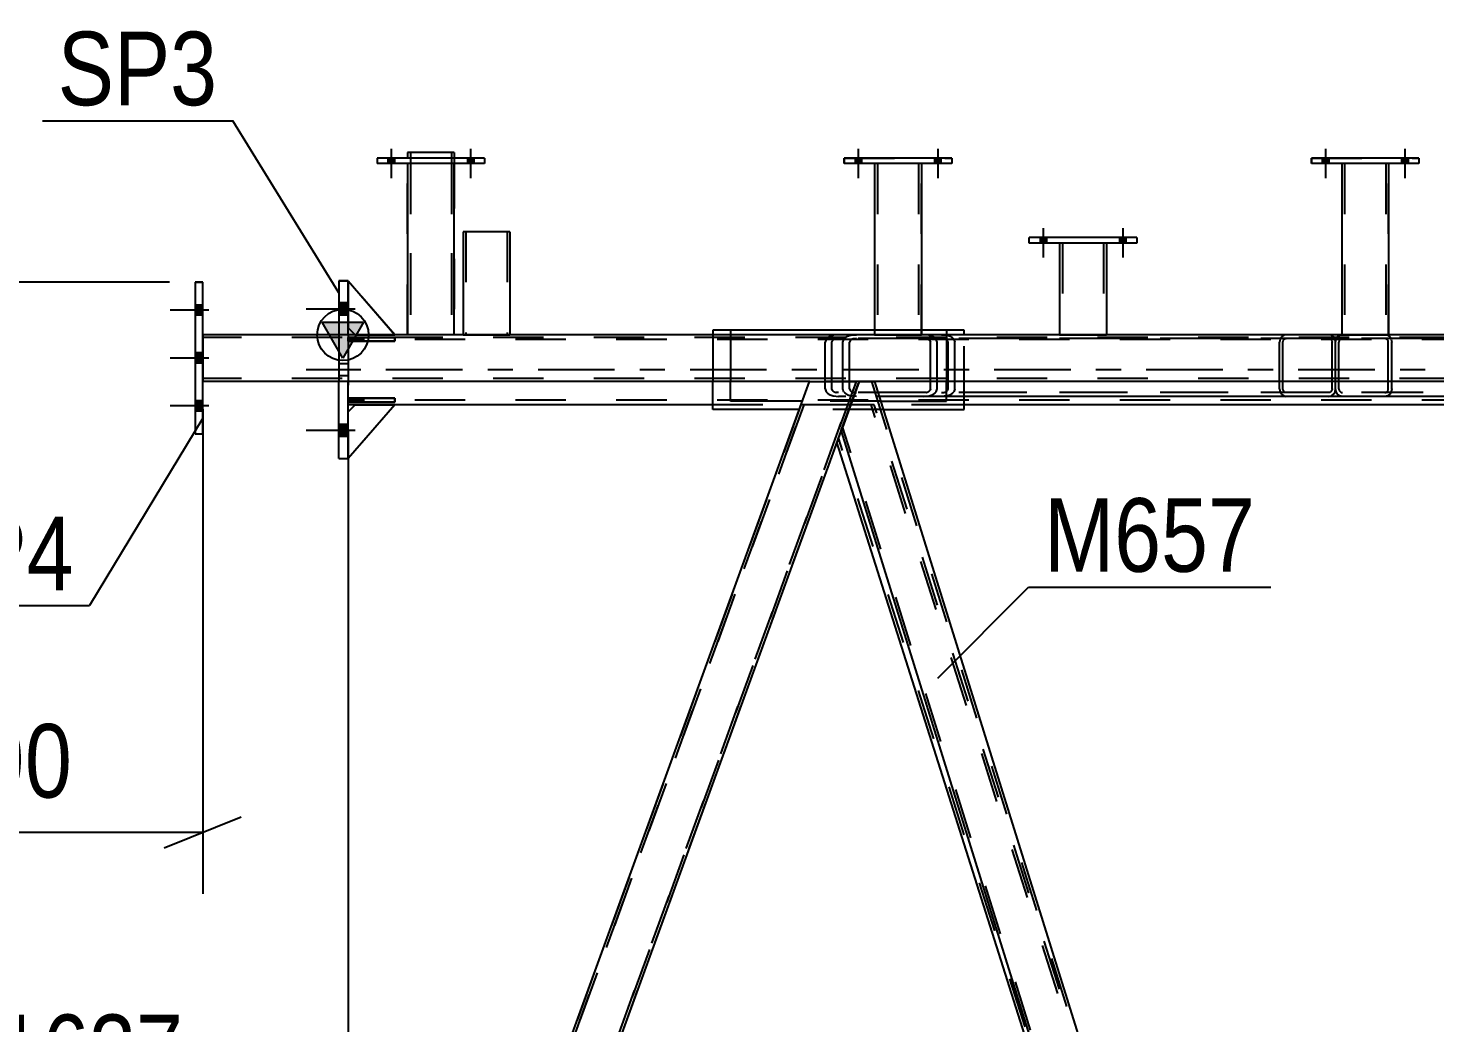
# Model space of a CAD drawing. Header units: millimetres. Extents: x -851 to 338, y -786 to 55.
# Drawn here: x -21.6 to 33.2, y -25.9 to 12.8 of the extents above; entities that cross this region are included whole.
import ezdxf

# ---------------------------------------------------------------- set-up
doc = ezdxf.new("R2010")
doc.units = ezdxf.units.MM
doc.linetypes.add('DXK_LINE_DOT2', pattern=[3.9198, 1.9599, -1.9599])
doc.linetypes.add('DXK_LINE_DOT3', pattern=[5.9187, 2.979, -0.9799, 0.9799, -0.9799])
doc.styles.add('Arial Narrow', font='ARIALN.TTF', dxfattribs={"height": 0.2})

# ---------------------------------------------------------------- blocks, each defined once
blk = doc.blocks.new('Part-232933133-1470 - 1369')
at = {"color": 7, "linetype": 'DXK_LINE_DOT2'}
for p, q in [((-9.099, -2.091), (-8.826, -1.819)), ((-7.281, -1.819), (-9.099, -3.91)), ((-9.099, -3.91), (-9.099, -2.091)), ((-8.826, -1.819), (-7.281, -1.819))]:
    blk.add_line(p, q, dxfattribs=at)
blk = doc.blocks.new('Part-232933133-1485 - 1369')
at = {"color": 7, "linetype": 'DXK_LINE_DOT2'}
for p, q in [((-7.281, -1.564), (-9.099, -1.564)), ((-9.099, -1.564), (-9.099, -1.71)), ((-8.826, -1.71), (-8.826, -1.564)), ((-7.281, -1.71), (-7.281, -1.564)), ((-9.099, -1.71), (-7.281, -1.71))]:
    blk.add_line(p, q, dxfattribs=at)
blk = doc.blocks.new('Bolt-232933133-1431 - 1369')
at = {"linetype": 'Continuous'}
for points in [[(-9.099, 1.672), (-9.099, 2.145), (-9.463, 2.145), (-9.463, 1.672)], [(-9.099, 1.672), (-9.099, 2.145), (-9.463, 2.145), (-9.463, 1.672)], [(-9.099, 1.672), (-9.099, 2.145), (-9.463, 2.145), (-9.463, 1.672)], [(-9.099, -3.055), (-9.099, -2.582), (-9.463, -2.582), (-9.463, -3.055)], [(-9.099, -3.055), (-9.099, -2.582), (-9.463, -2.582), (-9.463, -3.055)], [(-9.099, -3.055), (-9.099, -2.582), (-9.463, -2.582), (-9.463, -3.055)]]:
    blk.add_hatch(color=1, dxfattribs=at).paths.add_polyline_path(points)
at = {"color": 1, "linetype": 'Continuous'}
for p, q in [((-8.826, 1.909), (-10.735, 1.909)), ((-8.826, 1.909), (-10.735, 1.909)), ((-8.826, 1.909), (-10.735, 1.909)), ((-9.099, 2.145), (-9.463, 2.145)), ((-9.099, 2.145), (-9.463, 2.145)), ((-9.099, 2.145), (-9.463, 2.145)), ((-9.099, 1.672), (-9.463, 1.672)), ((-9.099, 1.672), (-9.463, 1.672)), ((-9.099, 1.672), (-9.463, 1.672)), ((-9.099, -2.582), (-9.463, -2.582)), ((-9.099, -2.582), (-9.463, -2.582)), ((-9.099, -2.582), (-9.463, -2.582)), ((-8.826, -2.819), (-10.735, -2.819)), ((-8.826, -2.819), (-10.735, -2.819)), ((-8.826, -2.819), (-10.735, -2.819)), ((-9.099, -3.055), (-9.463, -3.055)), ((-9.099, -3.055), (-9.463, -3.055)), ((-9.099, -3.055), (-9.463, -3.055))]:
    blk.add_line(p, q, dxfattribs=at)
at = {"color": 1, "linetype": 'DXK_LINE_DOT2'}
for p, q in [((-8.826, -0.455), (-10.735, -0.455)), ((-8.826, -0.455), (-10.735, -0.455)), ((-9.099, -0.219), (-9.463, -0.219)), ((-9.099, -0.219), (-9.463, -0.219)), ((-9.099, -0.691), (-9.463, -0.691)), ((-9.099, -0.691), (-9.463, -0.691))]:
    blk.add_line(p, q, dxfattribs=at)
blk = doc.blocks.new('Bolt-232933133-1434 - 1369')
at = {"linetype": 'Continuous'}
for points in [[(-14.761, 1.664), (-14.761, 2.064), (-15.052, 2.064), (-15.052, 1.664)], [(-14.761, 1.664), (-14.761, 2.064), (-15.052, 2.064), (-15.052, 1.664)], [(-14.761, 1.664), (-14.761, 2.064), (-15.052, 2.064), (-15.052, 1.664)], [(-14.761, -0.2), (-14.761, 0.2), (-15.052, 0.2), (-15.052, -0.2)], [(-14.761, -0.2), (-14.761, 0.2), (-15.052, 0.2), (-15.052, -0.2)], [(-14.761, -2.064), (-14.761, -1.664), (-15.052, -1.664), (-15.052, -2.064)], [(-14.761, -2.064), (-14.761, -1.664), (-15.052, -1.664), (-15.052, -2.064)], [(-14.761, -2.064), (-14.761, -1.664), (-15.052, -1.664), (-15.052, -2.064)]]:
    blk.add_hatch(color=1, dxfattribs=at).paths.add_polyline_path(points)
at = {"color": 1, "linetype": 'Continuous'}
for p, q in [((-14.525, 1.864), (-16.034, 1.864)), ((-14.525, 1.864), (-16.034, 1.864)), ((-14.525, 1.864), (-16.034, 1.864)), ((-14.761, 2.064), (-15.052, 2.064)), ((-14.761, 2.064), (-15.052, 2.064)), ((-14.761, 2.064), (-15.052, 2.064)), ((-14.761, 1.664), (-15.052, 1.664)), ((-14.761, 1.664), (-15.052, 1.664)), ((-14.761, 1.664), (-15.052, 1.664)), ((-14.525, 0), (-16.034, 0)), ((-14.525, 0), (-16.034, 0)), ((-14.761, 0.2), (-15.052, 0.2)), ((-14.761, 0.2), (-15.052, 0.2)), ((-14.761, -0.2), (-15.052, -0.2)), ((-14.761, -0.2), (-15.052, -0.2)), ((-14.525, -1.864), (-16.034, -1.864)), ((-14.525, -1.864), (-16.034, -1.864)), ((-14.525, -1.864), (-16.034, -1.864)), ((-14.761, -1.664), (-15.052, -1.664)), ((-14.761, -1.664), (-15.052, -1.664)), ((-14.761, -1.664), (-15.052, -1.664)), ((-14.761, -2.064), (-15.052, -2.064)), ((-14.761, -2.064), (-15.052, -2.064)), ((-14.761, -2.064), (-15.052, -2.064))]:
    blk.add_line(p, q, dxfattribs=at)
blk = doc.blocks.new('Part-232933133-1830 - 1369')
at = {"color": 2, "linetype": 'Continuous'}
for p, q in [((10.787, -0.909), (10.084, -2.841)), ((10.787, -0.909), (11.386, -0.909)), ((11.386, -0.909), (28.069, -54.431)), ((10.084, -2.841), (26.68, -56.084)), ((27.467, -56.085), (28.069, -54.431))]:
    blk.add_line(p, q, dxfattribs=at)
at = {"color": 7, "linetype": 'DXK_LINE_DOT2'}
for p, q in [((11.272, -0.909), (28.007, -54.6)), ((26.794, -56.084), (10.145, -2.672)), ((26.68, -56.084), (27.467, -56.085))]:
    blk.add_line(p, q, dxfattribs=at)
blk = doc.blocks.new('Part-232933133-1467 - 1369')
at = {"color": 2, "linetype": 'Continuous'}
for p, q in [((-9.099, -2.091), (-8.826, -1.819)), ((-7.281, -1.819), (-9.099, -3.91)), ((-8.826, -1.819), (-7.281, -1.819))]:
    blk.add_line(p, q, dxfattribs=at)
at = {"color": 7, "linetype": 'DXK_LINE_DOT2'}
blk.add_line((-9.099, -3.91), (-9.099, -2.091), dxfattribs=at)
blk = doc.blocks.new('Part-232933133-1473 - 1369')
at = {"color": 2, "linetype": 'Continuous'}
for p, q in [((-9.099, 3), (-7.281, 0.909)), ((-9.099, 1.181), (-8.827, 0.909))]:
    blk.add_line(p, q, dxfattribs=at)
at = {"color": 7, "linetype": 'DXK_LINE_DOT2'}
for p, q in [((-9.099, 3), (-9.099, 1.181)), ((-8.827, 0.909), (-8.826, 0.909)), ((-8.827, 0.909), (-8.826, 0.909)), ((-8.826, 0.909), (-7.281, 0.909)), ((-7.281, 0.909), (-7.281, 0.909)), ((-7.281, 0.909), (-7.281, 0.909))]:
    blk.add_line(p, q, dxfattribs=at)
blk = doc.blocks.new('Part-232933133-1476 - 1369')
at = {"color": 7, "linetype": 'DXK_LINE_DOT2'}
for p, q in [((-7.281, 0.909), (-9.099, 3)), ((-9.099, 3), (-9.099, 1.181)), ((-9.099, 1.181), (-8.826, 0.909)), ((-8.826, 0.909), (-7.281, 0.909))]:
    blk.add_line(p, q, dxfattribs=at)
blk = doc.blocks.new('Part-232933133-1479 - 1369')
at = {"color": 2, "linetype": 'Continuous'}
for p, q in [((-9.099, -1.564), (-7.281, -1.564)), ((-9.099, -1.71), (-9.099, -1.564)), ((-7.281, -1.564), (-7.281, -1.71)), ((-7.281, -1.71), (-9.099, -1.71))]:
    blk.add_line(p, q, dxfattribs=at)
at = {"color": 7, "linetype": 'DXK_LINE_DOT2'}
blk.add_line((-8.826, -1.71), (-8.826, -1.564), dxfattribs=at)
blk = doc.blocks.new('Part-232933133-1482 - 1369')
at = {"color": 7, "linetype": 'DXK_LINE_DOT2'}
for p, q in [((-9.099, 0.799), (-7.281, 0.799)), ((-9.099, 0.654), (-9.099, 0.799)), ((-7.281, 0.654), (-9.099, 0.654)), ((-8.826, 0.654), (-8.826, 0.799)), ((-7.281, 0.799), (-7.281, 0.654))]:
    blk.add_line(p, q, dxfattribs=at)
blk = doc.blocks.new('Part-232933133-1488 - 1369')
at = {"color": 7, "linetype": 'DXK_LINE_DOT2'}
for p, q in [((-7.281, 0.799), (-9.099, 0.799)), ((-9.099, 0.799), (-9.099, 0.654)), ((-9.099, 0.654), (-7.281, 0.654)), ((-8.826, 0.654), (-8.826, 0.799)), ((-7.281, 0.654), (-7.281, 0.799))]:
    blk.add_line(p, q, dxfattribs=at)
blk = doc.blocks.new('Part-232933133-59152 - 1369')
at = {"color": 2, "linetype": 'Continuous'}
for p, q in [((29.574, 7.564), (29.574, 0.909)), ((31.392, 7.564), (31.392, 0.909)), ((31.174, 0.908), (29.575, 0.908)), ((31.375, 0.908), (31.174, 0.908)), ((31.391, 0.908), (31.375, 0.908))]:
    blk.add_line(p, q, dxfattribs=at)
at = {"color": 7, "linetype": 'DXK_LINE_DOT2'}
for p, q in [((31.392, 7.564), (29.574, 7.564)), ((29.574, 7.564), (29.591, 7.564)), ((29.683, 7.564), (29.683, 0.908)), ((31.283, 7.564), (31.283, 0.908)), ((29.574, 0.909), (29.574, 0.908)), ((29.575, 0.908), (29.574, 0.908)), ((29.574, 0.908), (29.575, 0.908)), ((29.683, 0.908), (29.691, 0.908)), ((29.691, 0.908), (29.709, 0.908)), ((29.709, 0.908), (29.715, 0.908)), ((31.174, 0.908), (31.328, 0.908)), ((31.391, 0.908), (31.392, 0.908)), ((31.392, 0.908), (31.391, 0.908)), ((31.392, 0.909), (31.392, 0.908)), ((31.392, 0.908), (31.392, 0.909))]:
    blk.add_line(p, q, dxfattribs=at)
blk = doc.blocks.new('Part-232933133-1674 - 1369')
at = {"linetype": 'Continuous'}
blk.add_hatch(color=2, dxfattribs=at).paths.add_polyline_path([(-9.307, 0), (-10.107, 1.4), (-8.507, 1.4)])
at = {"color": 2, "linetype": 'Continuous'}
for p, q in [((-9.307, 0), (-10.107, 1.4)), ((-10.107, 1.4), (-8.507, 1.4)), ((-8.507, 1.4), (-9.307, 0)), ((-6.79, 0.909), (-14.761, 0.909)), ((11.392, 0.909), (-4.972, 0.909)), ((29.574, 0.909), (13.21, 0.909)), ((47.756, 0.909), (31.392, 0.909)), ((8.852, -0.909), (-14.761, -0.909)), ((47.549, -0.909), (11.386, -0.909))]:
    blk.add_line(p, q, dxfattribs=at)
at = {"color": 7, "linetype": 'DXK_LINE_DOT2'}
for p, q in [((-14.761, 0.909), (-14.761, -0.909)), ((312.089, 0.8), (-14.761, 0.8)), ((-4.972, 0.909), (-6.79, 0.909)), ((13.21, 0.909), (11.392, 0.909)), ((31.392, 0.909), (29.574, 0.909)), ((312.089, -0.8), (-14.761, -0.8)), ((11.386, -0.909), (8.852, -0.909))]:
    blk.add_line(p, q, dxfattribs=at)
at = {"color": 2, "linetype": 'Continuous'}
blk.add_circle((-9.307, 0.9), 1, dxfattribs=at)
blk = doc.blocks.new('Part-232933133-59158 - 1369')
at = {"color": 7, "linetype": 'DXK_LINE_DOT2'}
for p, q in [((13.21, 7.564), (11.392, 7.564)), ((11.392, 7.564), (11.392, 0.908)), ((11.501, 7.564), (11.501, 0.908)), ((13.101, 7.564), (13.101, 0.908)), ((13.21, 0.908), (13.21, 7.564)), ((11.392, 0.908), (13.21, 0.908)), ((11.409, 0.908), (11.392, 0.908))]:
    blk.add_line(p, q, dxfattribs=at)
blk = doc.blocks.new('Part-232933133-1900 - 1369')
at = {"color": 2, "linetype": 'Continuous'}
for p, q in [((-11.228, -56.079), (8.852, -0.909)), ((8.87, -0.909), (8.852, -0.909)), ((8.87, -0.909), (10.555, -0.909)), ((10.787, -0.909), (10.555, -0.909)), ((-9.293, -56.079), (10.084, -2.841))]:
    blk.add_line(p, q, dxfattribs=at)
at = {"color": 7, "linetype": 'DXK_LINE_DOT2'}
for p, q in [((-11.112, -56.079), (8.968, -0.909)), ((10.671, -0.909), (-9.409, -56.079)), ((8.968, -0.909), (8.977, -0.909)), ((10.093, -2.815), (10.787, -0.909)), ((10.555, -0.909), (10.671, -0.909)), ((10.769, -0.909), (10.644, -0.909)), ((10.787, -0.909), (10.769, -0.909)), ((10.084, -2.841), (10.093, -2.815)), ((-11.228, -56.079), (-9.293, -56.079))]:
    blk.add_line(p, q, dxfattribs=at)
blk = doc.blocks.new('Part-232933133-1888 - 1369')
at = {"color": 7, "linetype": 'DXK_LINE_DOT2'}
for p, q in [((8.521, -1.819), (-11.167, -55.91)), ((8.637, -1.819), (-11.051, -55.91)), ((-9.348, -55.91), (10.34, -1.819)), ((-9.232, -55.91), (10.456, -1.819)), ((10.456, -1.819), (8.521, -1.819)), ((-11.167, -55.91), (-9.232, -55.91))]:
    blk.add_line(p, q, dxfattribs=at)
blk = doc.blocks.new('Part-232933133-1790 - 1369')
at = {"color": 7, "linetype": 'DXK_LINE_DOT2'}
for p, q in [((27.583, -56.085), (47.665, -0.909)), ((49.368, -0.909), (29.286, -56.085)), ((47.665, -0.909), (47.674, -0.909)), ((48.79, -2.815), (49.484, -0.909)), ((49.252, -0.909), (49.368, -0.909)), ((49.467, -0.909), (49.341, -0.909)), ((49.484, -0.909), (49.467, -0.909)), ((48.781, -2.841), (48.79, -2.815)), ((27.467, -56.085), (28.069, -54.431)), ((27.467, -56.085), (29.402, -56.085))]:
    blk.add_line(p, q, dxfattribs=at)
at = {"color": 2, "linetype": 'Continuous'}
for p, q in [((47.549, -0.909), (28.069, -54.431)), ((47.567, -0.909), (47.549, -0.909)), ((49.252, -0.909), (47.567, -0.909)), ((49.484, -0.909), (49.252, -0.909)), ((29.402, -56.085), (48.781, -2.841))]:
    blk.add_line(p, q, dxfattribs=at)
blk = doc.blocks.new('Part-232933133-1861 - 1369')
at = {"color": 7, "linetype": 'DXK_LINE_DOT2'}
for p, q in [((47.218, -1.819), (27.531, -55.91)), ((47.334, -1.819), (27.647, -55.91)), ((29.35, -55.91), (49.037, -1.819)), ((29.466, -55.91), (49.153, -1.819)), ((49.153, -1.819), (47.218, -1.819)), ((27.531, -55.91), (29.466, -55.91))]:
    blk.add_line(p, q, dxfattribs=at)
blk = doc.blocks.new('Part-232933133-1866 - 1369')
at = {"color": 7, "linetype": 'DXK_LINE_DOT2'}
for p, q in [((10.456, -1.819), (9.925, -3.276)), ((11.371, -1.819), (10.456, -1.819)), ((28, -54.62), (11.256, -1.819)), ((28.061, -54.452), (11.371, -1.819)), ((9.925, -3.276), (9.925, -3.276)), ((9.925, -3.276), (9.925, -3.276)), ((26.73, -55.91), (9.987, -3.108)), ((27.531, -55.91), (28.061, -54.452)), ((26.616, -55.91), (26.558, -55.728)), ((26.616, -55.91), (27.531, -55.91))]:
    blk.add_line(p, q, dxfattribs=at)
at = {"color": 2, "linetype": 'Continuous'}
blk.add_line((26.558, -55.728), (9.925, -3.276), dxfattribs=at)
blk = doc.blocks.new('Part-232933133-59183 - 1369')
at = {"color": 2, "linetype": 'Continuous'}
for p, q in [((18.593, 4.474), (18.593, 0.909)), ((20.411, 4.474), (20.411, 0.909))]:
    blk.add_line(p, q, dxfattribs=at)
at = {"color": 7, "linetype": 'DXK_LINE_DOT2'}
for p, q in [((20.411, 4.474), (18.593, 4.474)), ((18.609, 4.474), (18.593, 4.474)), ((18.702, 4.474), (18.702, 0.908)), ((20.302, 4.474), (20.302, 0.908)), ((18.593, 0.909), (18.593, 0.908)), ((18.593, 0.908), (20.411, 0.908)), ((20.411, 0.908), (20.411, 0.909)), ((20.411, 0.909), (20.411, 0.908))]:
    blk.add_line(p, q, dxfattribs=at)
blk = doc.blocks.new('Part-232933133-1939 - 1369')
at = {"color": 7, "linetype": 'DXK_LINE_DOT2'}
for p, q in [((9.5, 0.729), (9.46, 0.618)), ((9.46, -1.2), (9.46, 0.618)), ((9.725, 0.618), (9.745, 0.673)), ((9.725, -1.2), (9.725, 0.618)), ((9.989, 0.909), (9.787, 0.887)), ((9.888, 0.752), (9.989, 0.763)), ((47.987, 0.909), (9.989, 0.909)), ((47.987, 0.763), (9.989, 0.763)), ((13.5, 0.887), (13.298, 0.909)), ((13.298, 0.763), (13.399, 0.752)), ((13.542, 0.673), (13.563, 0.618)), ((13.563, -1.2), (13.563, 0.618)), ((13.827, 0.618), (13.787, 0.729)), ((13.827, -1.2), (13.827, 0.618)), ((44.149, 0.618), (44.189, 0.729)), ((44.149, -1.2), (44.149, 0.618)), ((44.434, 0.673), (44.414, 0.618)), ((44.414, -1.2), (44.414, 0.618)), ((44.476, 0.886), (44.678, 0.909)), ((44.678, 0.763), (44.577, 0.752)), ((47.987, 0.909), (48.189, 0.886)), ((48.088, 0.752), (47.987, 0.763)), ((48.252, 0.618), (48.231, 0.673)), ((48.252, -1.2), (48.252, 0.618)), ((48.476, 0.729), (48.516, 0.618)), ((48.516, -1.2), (48.516, 0.618)), ((9.46, -1.2), (9.5, -1.312)), ((9.745, -1.256), (9.725, -1.2)), ((9.787, -1.469), (9.989, -1.491)), ((9.989, -1.346), (9.888, -1.335)), ((47.987, -1.346), (9.989, -1.346)), ((14.191, -1.491), (9.989, -1.491)), ((13.399, -1.335), (13.298, -1.346)), ((13.298, -1.491), (13.5, -1.469)), ((13.563, -1.2), (13.542, -1.256)), ((13.787, -1.312), (13.827, -1.2)), ((47.987, -1.491), (29.598, -1.491)), ((44.189, -1.312), (44.149, -1.2)), ((44.414, -1.2), (44.434, -1.256)), ((44.678, -1.491), (44.476, -1.469)), ((44.577, -1.335), (44.678, -1.346)), ((47.987, -1.346), (48.088, -1.335)), ((48.189, -1.469), (47.987, -1.491)), ((48.231, -1.256), (48.252, -1.2)), ((48.496, -1.256), (48.476, -1.312)), ((48.516, -1.2), (48.496, -1.256))]:
    blk.add_line(p, q, dxfattribs=at)
at = {"color": 2, "linetype": 'Continuous'}
blk.add_line((29.598, -1.491), (14.191, -1.491), dxfattribs=at)
at = {"color": 7, "linetype": 'DXK_LINE_DOT2'}
for centre, radius, start, end in [((9.869, 0.398), 0.495, 99.5181, 138.0637), ((9.929, 0.508), 0.248, 99.5181, 138.0637), ((13.358, 0.508), 0.248, 41.9361, 80.4817), ((13.419, 0.398), 0.495, 41.9361, 80.4817), ((44.558, 0.398), 0.495, 99.5181, 138.0637), ((44.618, 0.508), 0.248, 99.5181, 138.0637), ((48.047, 0.508), 0.248, 41.9361, 80.4817), ((48.108, 0.398), 0.495, 41.9361, 80.4817), ((9.869, -0.981), 0.495, 221.9361, 260.4817), ((9.929, -1.091), 0.248, 221.9361, 260.4817), ((13.358, -1.091), 0.248, 279.5181, 318.0637), ((13.419, -0.981), 0.495, 279.5181, 318.0637), ((44.558, -0.981), 0.495, 221.9361, 260.4817), ((44.618, -1.091), 0.248, 221.9361, 260.4817), ((48.047, -1.091), 0.248, 279.5181, 318.0637), ((48.108, -0.981), 0.495, 279.5181, 318.0637)]:
    blk.add_arc(centre, radius, start, end, dxfattribs=at)
blk = doc.blocks.new('Part-232933133-1942 - 1369')
at = {"color": 7, "linetype": 'DXK_LINE_DOT2'}
for p, q in [((29.333, 0.618), (29.354, 0.729)), ((29.333, -0.909), (29.333, 0.618)), ((29.354, 0.729), (29.411, 0.823)), ((29.411, 0.823), (29.497, 0.887)), ((29.476, 0.673), (29.466, 0.618)), ((29.466, -1.2), (29.466, 0.618)), ((29.505, 0.721), (29.476, 0.673)), ((29.497, 0.887), (29.598, 0.909)), ((29.547, 0.752), (29.505, 0.721)), ((29.598, 0.763), (29.547, 0.752)), ((48.417, 0.909), (29.598, 0.909)), ((48.417, 0.763), (29.598, 0.763)), ((31.252, 0.909), (31.354, 0.887)), ((31.303, 0.752), (31.252, 0.763)), ((31.346, 0.721), (31.303, 0.752)), ((31.375, 0.673), (31.346, 0.721)), ((31.354, 0.887), (31.439, 0.823)), ((31.385, 0.618), (31.375, 0.673)), ((31.385, -1.2), (31.385, 0.618)), ((31.439, 0.823), (31.497, 0.729)), ((31.497, 0.729), (31.517, 0.618)), ((31.517, -1.2), (31.517, 0.618)), ((44.88, 0.729), (44.84, 0.618)), ((44.84, -1.2), (44.84, 0.618)), ((45.104, 0.618), (45.124, 0.673)), ((45.104, -1.2), (45.104, 0.618)), ((45.369, 0.909), (45.166, 0.886)), ((45.268, 0.752), (45.369, 0.763)), ((48.157, 0.763), (48.157, 0.909)), ((48.519, 0.886), (48.417, 0.909)), ((48.417, 0.763), (48.468, 0.752)), ((48.468, 0.752), (48.511, 0.721)), ((48.511, 0.721), (48.54, 0.673)), ((48.605, 0.823), (48.519, 0.886)), ((48.54, 0.673), (48.55, 0.618)), ((48.55, -1.2), (48.55, 0.618)), ((48.662, 0.729), (48.605, 0.823)), ((48.682, 0.618), (48.662, 0.729)), ((48.682, -1.2), (48.682, 0.618)), ((29.466, -1.2), (29.476, -1.256)), ((29.476, -1.256), (29.505, -1.303)), ((29.505, -1.303), (29.547, -1.335)), ((29.547, -1.335), (29.598, -1.346)), ((48.417, -1.346), (29.598, -1.346)), ((31.252, -1.346), (31.303, -1.335)), ((31.354, -1.469), (31.252, -1.491)), ((31.303, -1.335), (31.346, -1.303)), ((31.346, -1.303), (31.375, -1.256)), ((31.439, -1.406), (31.354, -1.469)), ((31.375, -1.256), (31.385, -1.2)), ((31.497, -1.312), (31.439, -1.406)), ((31.517, -1.2), (31.497, -1.312)), ((48.417, -1.491), (44.476, -1.491)), ((44.84, -1.2), (44.88, -1.312)), ((45.124, -1.256), (45.104, -1.2)), ((45.166, -1.469), (45.369, -1.491)), ((45.369, -1.346), (45.268, -1.335)), ((48.157, -1.491), (48.157, -1.346)), ((48.468, -1.335), (48.417, -1.346)), ((48.417, -1.491), (48.519, -1.469)), ((48.511, -1.303), (48.468, -1.335)), ((48.54, -1.256), (48.511, -1.303)), ((48.519, -1.469), (48.605, -1.406)), ((48.55, -1.2), (48.54, -1.256)), ((48.605, -1.406), (48.662, -1.312)), ((48.662, -1.312), (48.682, -1.2))]:
    blk.add_line(p, q, dxfattribs=at)
at = {"color": 2, "linetype": 'Continuous'}
for p, q in [((29.333, -1.2), (29.333, -0.909)), ((29.354, -1.312), (29.333, -1.2)), ((29.411, -1.406), (29.354, -1.312)), ((29.497, -1.469), (29.411, -1.406)), ((29.598, -1.491), (29.497, -1.469)), ((44.476, -1.491), (29.598, -1.491))]:
    blk.add_line(p, q, dxfattribs=at)
at = {"color": 7, "linetype": 'DXK_LINE_DOT2'}
for centre, radius, start, end in [((45.248, 0.398), 0.495, 99.5181, 138.0637), ((45.309, 0.508), 0.248, 99.5181, 138.0637), ((45.248, -0.981), 0.495, 221.9361, 260.4817), ((45.309, -1.091), 0.248, 221.9361, 260.4817)]:
    blk.add_arc(centre, radius, start, end, dxfattribs=at)
blk = doc.blocks.new('Bolt-232933133-59221 - 1369')
at = {"linetype": 'Continuous'}
for points in [[(29.065, 7.782), (28.81, 7.782), (28.81, 7.564), (29.065, 7.564)], [(29.065, 7.782), (28.81, 7.782), (28.81, 7.564), (29.065, 7.564)], [(32.156, 7.782), (31.901, 7.782), (31.901, 7.564), (32.156, 7.564)], [(32.156, 7.782), (31.901, 7.782), (31.901, 7.564), (32.156, 7.564)]]:
    blk.add_hatch(color=1, dxfattribs=at).paths.add_polyline_path(points)
at = {"color": 1, "linetype": 'Continuous'}
for p, q in [((28.81, 7.782), (28.81, 7.564)), ((28.81, 7.782), (28.81, 7.564)), ((28.938, 8.145), (28.938, 7)), ((28.938, 8.145), (28.938, 7)), ((29.065, 7.782), (29.065, 7.564)), ((29.065, 7.782), (29.065, 7.564)), ((31.901, 7.782), (31.901, 7.564)), ((31.901, 7.782), (31.901, 7.564)), ((32.028, 8.145), (32.028, 7)), ((32.028, 8.145), (32.028, 7)), ((32.156, 7.782), (32.156, 7.564)), ((32.156, 7.782), (32.156, 7.564))]:
    blk.add_line(p, q, dxfattribs=at)
blk = doc.blocks.new('Part-232933133-59161 - 1369')
at = {"color": 2, "linetype": 'Continuous'}
for p, q in [((-7.972, 7.782), (-7.972, 7.564)), ((-3.79, 7.782), (-7.972, 7.782)), ((-3.79, 7.782), (-3.79, 7.564)), ((-3.79, 7.564), (-7.972, 7.564))]:
    blk.add_line(p, q, dxfattribs=at)
blk = doc.blocks.new('Part-232933133-1981 - 1369')
at = {"color": 2, "linetype": 'Continuous'}
for p, q in [((-15.052, 2.955), (-14.761, 2.955)), ((-15.052, 2.955), (-15.052, -2.954)), ((-14.761, -2.954), (-14.761, 2.955)), ((-15.052, -2.954), (-14.761, -2.954))]:
    blk.add_line(p, q, dxfattribs=at)
at = {"color": 7, "linetype": 'DXK_LINE_DOT2'}
for p, q in [((-14.761, 2.955), (-15.052, 2.955)), ((-15.052, -2.954), (-14.761, -2.954))]:
    blk.add_line(p, q, dxfattribs=at)
blk = doc.blocks.new('Part-232933133-1984 - 1369')
at = {"color": 7, "linetype": 'DXK_LINE_DOT2'}
for p, q in [((309.041, 0.909), (-9.099, 0.909)), ((-9.099, 0.909), (-9.099, -1.819)), ((309.041, 0.727), (-9.099, 0.727)), ((309.041, -1.637), (-9.099, -1.637)), ((-7.281, -1.819), (-8.826, -1.819)), ((308.768, -1.819), (5.088, -1.819)), ((14.881, -1.819), (5.088, -1.819))]:
    blk.add_line(p, q, dxfattribs=at)
at = {"color": 7, "linetype": 'DXK_LINE_DOT3'}
blk.add_line((309.041, -0.455), (-9.099, -0.455), dxfattribs=at)
at = {"color": 2, "linetype": 'Continuous'}
for p, q in [((-8.826, -1.819), (-9.099, -1.819)), ((5.088, -1.819), (-7.281, -1.819)), ((43.785, -1.819), (14.881, -1.819))]:
    blk.add_line(p, q, dxfattribs=at)
blk = doc.blocks.new('Bolt-232933133-59233 - 1369')
at = {"linetype": 'Continuous'}
for points in [[(18.084, 4.692), (17.829, 4.692), (17.829, 4.474), (18.084, 4.474)], [(18.084, 4.692), (17.829, 4.692), (17.829, 4.474), (18.084, 4.474)], [(21.174, 4.692), (20.92, 4.692), (20.92, 4.474), (21.174, 4.474)], [(21.174, 4.692), (20.92, 4.692), (20.92, 4.474), (21.174, 4.474)]]:
    blk.add_hatch(color=1, dxfattribs=at).paths.add_polyline_path(points)
at = {"color": 1, "linetype": 'Continuous'}
for p, q in [((17.956, 5.056), (17.956, 3.91)), ((17.956, 5.056), (17.956, 3.91)), ((21.047, 5.056), (21.047, 3.91)), ((21.047, 5.056), (21.047, 3.91)), ((17.829, 4.692), (17.829, 4.474)), ((17.829, 4.692), (17.829, 4.474)), ((18.084, 4.692), (18.084, 4.474)), ((18.084, 4.692), (18.084, 4.474)), ((20.92, 4.692), (20.92, 4.474)), ((20.92, 4.692), (20.92, 4.474)), ((21.174, 4.692), (21.174, 4.474)), ((21.174, 4.692), (21.174, 4.474))]:
    blk.add_line(p, q, dxfattribs=at)
blk = doc.blocks.new('Part-232933133-1999 - 1369')
at = {"color": 2, "linetype": 'Continuous'}
for p, q in [((-9.463, 3), (-9.099, 3)), ((-9.463, 3), (-9.463, 0.909)), ((-9.099, 0.909), (-9.099, 3)), ((-9.463, -3.91), (-9.463, -0.909)), ((-9.099, -3.91), (-9.099, -0.909)), ((-9.463, -3.91), (-9.099, -3.91))]:
    blk.add_line(p, q, dxfattribs=at)
at = {"color": 7, "linetype": 'DXK_LINE_DOT2'}
for p, q in [((-9.099, 3), (-9.463, 3)), ((-9.463, 0.909), (-9.463, -0.909)), ((-9.099, 0.909), (-9.099, -0.909)), ((-9.463, -3.91), (-9.099, -3.91))]:
    blk.add_line(p, q, dxfattribs=at)
blk = doc.blocks.new('Part-232933133-2007 - 1369')
at = {"color": 7, "linetype": 'DXK_LINE_DOT2'}
for p, q in [((10.151, 0.618), (10.191, 0.729)), ((10.151, -1.2), (10.151, 0.618)), ((10.435, 0.673), (10.415, 0.618)), ((10.415, -1.2), (10.415, 0.618)), ((10.477, 0.887), (10.68, 0.909)), ((10.68, 0.763), (10.579, 0.752)), ((29.069, 0.909), (10.68, 0.909)), ((29.069, 0.763), (10.68, 0.763)), ((13.988, 0.909), (14.191, 0.887)), ((14.09, 0.752), (13.988, 0.763)), ((14.253, 0.618), (14.233, 0.673)), ((14.253, -1.2), (14.253, 0.618)), ((14.478, 0.729), (14.518, 0.618)), ((14.518, -1.2), (14.518, 0.618)), ((27.17, 0.729), (27.15, 0.618)), ((27.15, -1.2), (27.15, 0.618)), ((27.227, 0.823), (27.17, 0.729)), ((27.313, 0.887), (27.227, 0.823)), ((27.282, 0.618), (27.292, 0.673)), ((27.282, -1.2), (27.282, 0.618)), ((27.292, 0.673), (27.321, 0.721)), ((27.414, 0.909), (27.313, 0.887)), ((27.321, 0.721), (27.364, 0.752)), ((27.364, 0.752), (27.414, 0.763)), ((29.17, 0.887), (29.069, 0.909)), ((29.069, 0.763), (29.119, 0.752)), ((29.119, 0.752), (29.162, 0.721)), ((29.162, 0.721), (29.191, 0.673)), ((29.256, 0.823), (29.17, 0.887)), ((29.191, 0.673), (29.201, 0.618)), ((29.201, -1.2), (29.201, 0.618)), ((29.313, 0.729), (29.256, 0.823)), ((29.333, 0.618), (29.313, 0.729)), ((29.333, -1.2), (29.333, 0.618)), ((10.171, -1.256), (10.151, -1.2)), ((10.191, -1.312), (10.171, -1.256)), ((10.415, -1.2), (10.435, -1.256)), ((10.68, -1.491), (10.477, -1.469)), ((10.579, -1.335), (10.68, -1.346)), ((29.069, -1.346), (10.68, -1.346)), ((29.069, -1.491), (10.68, -1.491)), ((13.988, -1.346), (14.09, -1.335)), ((14.191, -1.469), (13.988, -1.491)), ((14.233, -1.256), (14.253, -1.2)), ((14.518, -1.2), (14.478, -1.312)), ((27.15, -1.2), (27.17, -1.312)), ((27.17, -1.312), (27.227, -1.406)), ((27.227, -1.406), (27.313, -1.469)), ((27.292, -1.256), (27.282, -1.2)), ((27.321, -1.303), (27.292, -1.256)), ((27.313, -1.469), (27.414, -1.491)), ((27.364, -1.335), (27.321, -1.303)), ((27.414, -1.346), (27.364, -1.335)), ((29.119, -1.335), (29.069, -1.346)), ((29.069, -1.491), (29.17, -1.469)), ((29.162, -1.303), (29.119, -1.335)), ((29.191, -1.256), (29.162, -1.303)), ((29.17, -1.469), (29.256, -1.406)), ((29.201, -1.2), (29.191, -1.256)), ((29.256, -1.406), (29.313, -1.312)), ((29.313, -1.312), (29.333, -1.2))]:
    blk.add_line(p, q, dxfattribs=at)
for centre, radius, start, end in [((10.559, 0.398), 0.495, 99.5181, 138.0637), ((10.62, 0.508), 0.248, 99.5181, 138.0637), ((14.049, 0.508), 0.248, 41.9361, 80.4817), ((14.109, 0.398), 0.495, 41.9361, 80.4817), ((10.559, -0.981), 0.495, 221.9361, 260.4817), ((10.62, -1.091), 0.248, 221.9361, 260.4817), ((14.049, -1.091), 0.248, 279.5181, 318.0637), ((14.109, -0.981), 0.495, 279.5181, 318.0637)]:
    blk.add_arc(centre, radius, start, end, dxfattribs=at)
blk = doc.blocks.new('Part-232933133-59157 - 1369')
at = {"color": 2, "linetype": 'Continuous'}
for p, q in [((10.21, 7.782), (10.21, 7.564)), ((14.392, 7.782), (10.21, 7.782)), ((14.392, 7.782), (14.392, 7.564)), ((14.392, 7.564), (10.21, 7.564))]:
    blk.add_line(p, q, dxfattribs=at)
blk = doc.blocks.new('Part-232933133-2068 - 1369')
at = {"color": 2, "linetype": 'Continuous'}
for p, q in [((5.088, 1.091), (5.088, 0.909)), ((5.778, 1.091), (5.088, 1.091)), ((14.881, 1.091), (14.191, 1.091)), ((14.881, 0.909), (14.881, 1.091)), ((5.088, -2), (5.088, -0.909)), ((14.881, -2), (14.881, -1.491)), ((8.455, -2), (5.088, -2)), ((11.726, -2), (14.881, -2))]:
    blk.add_line(p, q, dxfattribs=at)
at = {"color": 7, "linetype": 'DXK_LINE_DOT2'}
for p, q in [((5.088, 0.909), (5.088, -0.909)), ((14.191, 1.091), (5.778, 1.091)), ((14.881, -1.491), (14.881, 0.909)), ((11.726, -2), (8.455, -2))]:
    blk.add_line(p, q, dxfattribs=at)
blk = doc.blocks.new('Part-232933133-2071 - 1369')
at = {"color": 2, "linetype": 'Continuous'}
for p, q in [((5.778, 1.091), (5.778, 0.909)), ((11.392, 1.091), (5.778, 1.091)), ((14.191, 1.091), (13.21, 1.091)), ((14.191, 1.091), (14.191, 0.909)), ((5.778, -1.673), (5.778, -0.909)), ((14.191, -1.673), (14.191, -0.909)), ((8.574, -1.673), (5.778, -1.673)), ((11.624, -1.673), (14.191, -1.673))]:
    blk.add_line(p, q, dxfattribs=at)
at = {"color": 7, "linetype": 'DXK_LINE_DOT2'}
for p, q in [((5.778, 0.909), (5.778, -0.909)), ((13.21, 1.091), (11.392, 1.091)), ((14.191, 0.909), (14.191, -0.909)), ((11.624, -1.673), (8.574, -1.673))]:
    blk.add_line(p, q, dxfattribs=at)
blk = doc.blocks.new('Bolt-232933133-59222 - 1369')
at = {"linetype": 'Continuous'}
for points in [[(10.883, 7.782), (10.628, 7.782), (10.628, 7.564), (10.883, 7.564)], [(10.883, 7.782), (10.628, 7.782), (10.628, 7.564), (10.883, 7.564)], [(13.974, 7.782), (13.719, 7.782), (13.719, 7.564), (13.974, 7.564)], [(13.974, 7.782), (13.719, 7.782), (13.719, 7.564), (13.974, 7.564)]]:
    blk.add_hatch(color=1, dxfattribs=at).paths.add_polyline_path(points)
at = {"color": 1, "linetype": 'Continuous'}
for p, q in [((10.628, 7.782), (10.628, 7.564)), ((10.628, 7.782), (10.628, 7.564)), ((10.756, 8.145), (10.756, 7)), ((10.756, 8.145), (10.756, 7)), ((10.883, 7.782), (10.883, 7.564)), ((10.883, 7.782), (10.883, 7.564)), ((13.719, 7.782), (13.719, 7.564)), ((13.719, 7.782), (13.719, 7.564)), ((13.847, 8.145), (13.847, 7)), ((13.847, 8.145), (13.847, 7)), ((13.974, 7.782), (13.974, 7.564)), ((13.974, 7.782), (13.974, 7.564))]:
    blk.add_line(p, q, dxfattribs=at)
blk = doc.blocks.new('Part-232933133-59162 - 1369')
at = {"color": 2, "linetype": 'Continuous'}
for p, q in [((-6.79, 8), (-6.79, 7.782)), ((-4.972, 8), (-6.79, 8)), ((-4.972, 8), (-4.972, 7.782))]:
    blk.add_line(p, q, dxfattribs=at)
at = {"color": 7, "linetype": 'DXK_LINE_DOT2'}
for p, q in [((-6.79, 0.908), (-6.79, 7.782)), ((-6.681, 8), (-6.681, 0.908)), ((-6.681, 8), (-6.672, 8)), ((-5.081, 8), (-5.081, 0.908)), ((-4.972, 7.782), (-4.972, 0.908)), ((-4.972, 0.908), (-6.79, 0.908))]:
    blk.add_line(p, q, dxfattribs=at)
blk = doc.blocks.new('Part-232933133-59160 - 1369')
at = {"color": 2, "linetype": 'Continuous'}
for p, q in [((-6.79, 7.564), (-6.79, 0.909)), ((-4.972, 0.909), (-4.972, 7.564)), ((-5.19, 0.908), (-6.788, 0.908)), ((-4.988, 0.908), (-5.19, 0.908)), ((-4.973, 0.908), (-4.988, 0.908))]:
    blk.add_line(p, q, dxfattribs=at)
at = {"color": 7, "linetype": 'DXK_LINE_DOT2'}
for p, q in [((-4.972, 7.564), (-6.79, 7.564)), ((-6.79, 7.564), (-6.773, 7.564)), ((-6.681, 7.564), (-6.681, 0.908)), ((-5.081, 7.564), (-5.081, 0.908)), ((-6.79, 0.909), (-6.79, 0.908)), ((-6.788, 0.908), (-6.79, 0.908)), ((-6.79, 0.908), (-6.788, 0.908)), ((-6.681, 0.908), (-6.672, 0.908)), ((-6.681, 0.908), (-6.672, 0.908)), ((-5.035, 0.908), (-5.19, 0.908)), ((-4.973, 0.908), (-4.972, 0.908)), ((-4.972, 0.908), (-4.973, 0.908)), ((-4.972, 0.909), (-4.972, 0.908)), ((-4.972, 0.908), (-4.972, 0.909))]:
    blk.add_line(p, q, dxfattribs=at)
blk = doc.blocks.new('Part-232933133-59153 - 1369')
at = {"color": 2, "linetype": 'Continuous'}
for p, q in [((28.392, 7.782), (28.392, 7.564)), ((32.574, 7.782), (28.392, 7.782)), ((32.574, 7.782), (32.574, 7.564)), ((32.574, 7.564), (28.392, 7.564))]:
    blk.add_line(p, q, dxfattribs=at)
blk = doc.blocks.new('Part-232933133-59154 - 1369')
at = {"color": 7, "linetype": 'DXK_LINE_DOT2'}
for p, q in [((31.392, 7.564), (29.574, 7.564)), ((29.574, 7.564), (29.574, 0.908)), ((29.683, 7.564), (29.683, 0.908)), ((31.283, 7.564), (31.283, 0.908)), ((31.392, 0.908), (31.392, 7.564)), ((29.574, 0.908), (31.392, 0.908)), ((29.591, 0.908), (29.574, 0.908))]:
    blk.add_line(p, q, dxfattribs=at)
blk = doc.blocks.new('Part-232933133-59155 - 1369')
at = {"color": 7, "linetype": 'DXK_LINE_DOT2'}
for p, q in [((28.392, 7.564), (28.392, 7.782)), ((28.392, 7.782), (32.574, 7.782)), ((32.574, 7.782), (32.574, 7.564)), ((32.574, 7.564), (28.392, 7.564))]:
    blk.add_line(p, q, dxfattribs=at)
blk = doc.blocks.new('Part-232933133-59156 - 1369')
at = {"color": 2, "linetype": 'Continuous'}
for p, q in [((11.392, 7.564), (11.392, 0.909)), ((13.21, 7.564), (13.21, 0.909)), ((12.992, 0.908), (11.393, 0.908)), ((13.194, 0.908), (12.992, 0.908)), ((13.209, 0.908), (13.194, 0.908))]:
    blk.add_line(p, q, dxfattribs=at)
at = {"color": 7, "linetype": 'DXK_LINE_DOT2'}
for p, q in [((13.21, 7.564), (11.392, 7.564)), ((11.392, 7.564), (11.409, 7.564)), ((11.501, 7.564), (11.501, 0.908)), ((13.101, 7.564), (13.101, 0.908)), ((11.392, 0.909), (11.392, 0.908)), ((11.393, 0.908), (11.392, 0.908)), ((11.392, 0.908), (11.393, 0.908)), ((11.501, 0.908), (11.509, 0.908)), ((11.509, 0.908), (11.527, 0.908)), ((11.527, 0.908), (11.533, 0.908)), ((12.992, 0.908), (13.146, 0.908)), ((13.209, 0.908), (13.21, 0.908)), ((13.21, 0.908), (13.209, 0.908)), ((13.21, 0.909), (13.21, 0.908)), ((13.21, 0.908), (13.21, 0.909))]:
    blk.add_line(p, q, dxfattribs=at)
blk = doc.blocks.new('Part-232933133-59159 - 1369')
at = {"color": 7, "linetype": 'DXK_LINE_DOT2'}
for p, q in [((10.21, 7.564), (10.21, 7.782)), ((10.21, 7.782), (14.392, 7.782)), ((14.392, 7.782), (14.392, 7.564)), ((14.392, 7.564), (10.21, 7.564))]:
    blk.add_line(p, q, dxfattribs=at)
blk = doc.blocks.new('Part-232933133-59184 - 1369')
at = {"color": 2, "linetype": 'Continuous'}
for p, q in [((21.593, 4.692), (17.411, 4.692)), ((17.411, 4.474), (17.411, 4.692)), ((21.593, 4.474), (17.411, 4.474)), ((21.593, 4.692), (21.593, 4.474))]:
    blk.add_line(p, q, dxfattribs=at)
blk = doc.blocks.new('Part-232933133-59185 - 1369')
at = {"color": 2, "linetype": 'Continuous'}
for p, q in [((-2.808, 4.91), (-4.626, 4.91)), ((-4.626, 4.91), (-4.626, 0.909)), ((-2.808, 4.91), (-2.808, 0.909))]:
    blk.add_line(p, q, dxfattribs=at)
at = {"color": 7, "linetype": 'DXK_LINE_DOT2'}
for p, q in [((-4.517, 4.91), (-4.517, 0.908)), ((-4.517, 4.91), (-4.508, 4.91)), ((-4.508, 4.91), (-4.491, 4.91)), ((-4.491, 4.91), (-4.485, 4.91)), ((-2.917, 4.91), (-2.917, 0.908)), ((-4.626, 0.909), (-4.626, 0.908)), ((-4.626, 0.908), (-2.808, 0.908)), ((-2.808, 0.908), (-2.808, 0.909)), ((-2.808, 0.909), (-2.808, 0.908))]:
    blk.add_line(p, q, dxfattribs=at)
blk = doc.blocks.new('Bolt-232933133-59220 - 1369')
at = {"linetype": 'Continuous'}
for points in [[(29.065, 7.782), (28.81, 7.782), (28.81, 7.564), (29.065, 7.564)], [(29.065, 7.782), (28.81, 7.782), (28.81, 7.564), (29.065, 7.564)], [(32.156, 7.782), (31.901, 7.782), (31.901, 7.564), (32.156, 7.564)], [(32.156, 7.782), (31.901, 7.782), (31.901, 7.564), (32.156, 7.564)]]:
    blk.add_hatch(color=1, dxfattribs=at).paths.add_polyline_path(points)
at = {"color": 1, "linetype": 'Continuous'}
for p, q in [((28.81, 7.782), (28.81, 7.564)), ((28.81, 7.782), (28.81, 7.564)), ((28.938, 8.145), (28.938, 7)), ((28.938, 8.145), (28.938, 7)), ((29.065, 7.782), (29.065, 7.564)), ((29.065, 7.782), (29.065, 7.564)), ((31.901, 7.782), (31.901, 7.564)), ((31.901, 7.782), (31.901, 7.564)), ((32.028, 8.145), (32.028, 7)), ((32.028, 8.145), (32.028, 7)), ((32.156, 7.782), (32.156, 7.564)), ((32.156, 7.782), (32.156, 7.564))]:
    blk.add_line(p, q, dxfattribs=at)
blk = doc.blocks.new('Bolt-232933133-59223 - 1369')
at = {"linetype": 'Continuous'}
for points in [[(10.883, 7.782), (10.628, 7.782), (10.628, 7.564), (10.883, 7.564)], [(10.883, 7.782), (10.628, 7.782), (10.628, 7.564), (10.883, 7.564)], [(13.974, 7.782), (13.719, 7.782), (13.719, 7.564), (13.974, 7.564)], [(13.974, 7.782), (13.719, 7.782), (13.719, 7.564), (13.974, 7.564)]]:
    blk.add_hatch(color=1, dxfattribs=at).paths.add_polyline_path(points)
at = {"color": 1, "linetype": 'Continuous'}
for p, q in [((10.628, 7.782), (10.628, 7.564)), ((10.628, 7.782), (10.628, 7.564)), ((10.756, 8.145), (10.756, 7)), ((10.756, 8.145), (10.756, 7)), ((10.883, 7.782), (10.883, 7.564)), ((10.883, 7.782), (10.883, 7.564)), ((13.719, 7.782), (13.719, 7.564)), ((13.719, 7.782), (13.719, 7.564)), ((13.847, 8.145), (13.847, 7)), ((13.847, 8.145), (13.847, 7)), ((13.974, 7.782), (13.974, 7.564)), ((13.974, 7.782), (13.974, 7.564))]:
    blk.add_line(p, q, dxfattribs=at)
blk = doc.blocks.new('Bolt-232933133-59224 - 1369')
at = {"linetype": 'Continuous'}
for points in [[(-7.299, 7.782), (-7.553, 7.782), (-7.553, 7.564), (-7.299, 7.564)], [(-7.299, 7.782), (-7.553, 7.782), (-7.553, 7.564), (-7.299, 7.564)], [(-4.208, 7.782), (-4.462, 7.782), (-4.462, 7.564), (-4.208, 7.564)], [(-4.208, 7.782), (-4.462, 7.782), (-4.462, 7.564), (-4.208, 7.564)]]:
    blk.add_hatch(color=1, dxfattribs=at).paths.add_polyline_path(points)
at = {"color": 1, "linetype": 'Continuous'}
for p, q in [((-7.553, 7.782), (-7.553, 7.564)), ((-7.553, 7.782), (-7.553, 7.564)), ((-7.426, 8.145), (-7.426, 7)), ((-7.426, 8.145), (-7.426, 7)), ((-7.299, 7.782), (-7.299, 7.564)), ((-7.299, 7.782), (-7.299, 7.564)), ((-4.462, 7.782), (-4.462, 7.564)), ((-4.462, 7.782), (-4.462, 7.564)), ((-4.335, 8.145), (-4.335, 7)), ((-4.335, 8.145), (-4.335, 7)), ((-4.208, 7.782), (-4.208, 7.564)), ((-4.208, 7.782), (-4.208, 7.564))]:
    blk.add_line(p, q, dxfattribs=at)
blk = doc.blocks.new('StraightDimension-232933133-2217 - 1369')
at = {"color": 7, "linetype": 'Continuous'}
for p, q in [((-44.317, 1.455), (-45.517, 4.455)), ((-16.052, 2.955), (-47.767, 2.955)), ((-44.917, -60.228), (-44.917, 2.955)), ((-45.517, -58.728), (-44.317, -61.728)), ((-33.524, -60.228), (-47.767, -60.228))]:
    blk.add_line(p, q, dxfattribs=at)
at = {"color": 0}
blk.add_wipeout([(-45.667, -24.381), (-49.867, -24.381), (-49.867, -32.893), (-45.667, -32.893)], dxfattribs=at)
at = {"color": 3, "style": 'Arial Narrow'}
blk.add_text('3475', height=2.8633, rotation=90.0002, dxfattribs=at).set_placement((-46.267, -32.293))
blk = doc.blocks.new('StraightDimension-232933133-2228 - 1369')
at = {"color": 7, "linetype": 'Continuous'}
for p, q in [((-14.761, -1.982), (-14.761, -20.851)), ((-32.232, -53.319), (-32.232, -15.601)), ((-30.732, -17.851), (-33.732, -19.051)), ((-16.261, -19.051), (-13.261, -17.851)), ((-32.232, -18.451), (-14.761, -18.451))]:
    blk.add_line(p, q, dxfattribs=at)
at = {"color": 0}
blk.add_wipeout([(-19.24, -17.701), (-19.24, -13.501), (-27.753, -13.501), (-27.753, -17.701)], dxfattribs=at)
at = {"color": 3, "style": 'Arial Narrow'}
blk.add_text('1490', height=2.8633, dxfattribs=at).set_placement((-27.153, -17.101))
blk = doc.blocks.new('StraightDimension-232933133-2235 - 1369')
at = {"color": 7, "linetype": 'Continuous'}
for p, q in [((-9.099, -2.819), (-9.099, -32.156)), ((-29.244, -54.91), (-29.244, -26.906)), ((-27.744, -29.156), (-30.744, -30.356)), ((-10.599, -30.356), (-7.599, -29.156)), ((-29.244, -29.756), (-9.099, -29.756))]:
    blk.add_line(p, q, dxfattribs=at)
at = {"color": 0}
blk.add_wipeout([(-14.915, -29.006), (-14.915, -24.806), (-23.428, -24.806), (-23.428, -29.006)], dxfattribs=at)
at = {"color": 3, "style": 'Arial Narrow'}
blk.add_text('1637', height=2.8633, dxfattribs=at).set_placement((-22.828, -28.406))
blk = doc.blocks.new('Mark-232933133-1826 - 1369')
at = {"color": 30, "linetype": 'Continuous'}
for p, q in [((13.849, -12.451), (17.385, -8.915)), ((17.385, -8.915), (26.808, -8.915))]:
    blk.add_line(p, q, dxfattribs=at)
at = {"color": 0}
blk.add_wipeout([(26.208, -8.315), (26.208, -5.315), (17.985, -5.315), (17.985, -8.315)], dxfattribs=at)
blk.add_wipeout([(26.208, -8.315), (26.208, -5.315), (17.985, -5.315), (17.985, -8.315)], dxfattribs=at)
at = {"color": 3, "style": 'Arial Narrow'}
blk.add_text('M657', height=2.8633, dxfattribs=at).set_placement((17.985, -8.315))
blk = doc.blocks.new('Mark-232933133-1977 - 1369')
at = {"color": 30, "linetype": 'Continuous'}
for p in [(-14.761, -2.344), (-26.586, -9.631)]:
    blk.add_line(p, (-19.175, -9.631), dxfattribs=at)
at = {"color": 0}
blk.add_wipeout([(-19.775, -9.031), (-19.775, -6.031), (-25.986, -6.031), (-25.986, -9.031)], dxfattribs=at)
blk.add_wipeout([(-19.775, -9.031), (-19.775, -6.031), (-25.986, -6.031), (-25.986, -9.031)], dxfattribs=at)
at = {"color": 3, "style": 'Arial Narrow'}
blk.add_text('SP4', height=2.8633, dxfattribs=at).set_placement((-25.986, -9.031))
blk = doc.blocks.new('Mark-232933133-1995 - 1369')
at = {"color": 30, "linetype": 'Continuous'}
for p in [(-21.005, 9.237), (-9.463, 2.54)]:
    blk.add_line(p, (-13.594, 9.237), dxfattribs=at)
at = {"color": 0}
blk.add_wipeout([(-14.194, 9.837), (-14.194, 12.837), (-20.405, 12.837), (-20.405, 9.837)], dxfattribs=at)
blk.add_wipeout([(-14.194, 9.837), (-14.194, 12.837), (-20.405, 12.837), (-20.405, 9.837)], dxfattribs=at)
at = {"color": 3, "style": 'Arial Narrow'}
blk.add_text('SP3', height=2.8633, dxfattribs=at).set_placement((-20.405, 9.837))

msp = doc.modelspace()

# ---------------------------------------------------------------- block references
for name in ['Part-232933133-59161 - 1369', 'Bolt-232933133-59224 - 1369', 'Part-232933133-59162 - 1369', 'Part-232933133-59157 - 1369', 'Part-232933133-59159 - 1369', 'Bolt-232933133-59222 - 1369', 'Bolt-232933133-59223 - 1369', 'Part-232933133-59153 - 1369', 'Part-232933133-59155 - 1369', 'Bolt-232933133-59221 - 1369', 'Bolt-232933133-59220 - 1369', 'Part-232933133-59160 - 1369', 'Part-232933133-59158 - 1369', 'Part-232933133-59156 - 1369', 'Part-232933133-59152 - 1369', 'Part-232933133-59154 - 1369', 'Bolt-232933133-59233 - 1369', 'Part-232933133-59185 - 1369', 'Part-232933133-59184 - 1369', 'Part-232933133-59183 - 1369', 'Part-232933133-1981 - 1369', 'Part-232933133-1999 - 1369', 'Part-232933133-1473 - 1369', 'Part-232933133-1476 - 1369', 'Bolt-232933133-1434 - 1369', 'Part-232933133-1674 - 1369', 'Bolt-232933133-1431 - 1369', 'Part-232933133-1984 - 1369', 'Part-232933133-1482 - 1369', 'Part-232933133-1488 - 1369', 'Part-232933133-2068 - 1369', 'Part-232933133-2071 - 1369', 'Part-232933133-1939 - 1369', 'Part-232933133-2007 - 1369', 'Part-232933133-1942 - 1369', 'Part-232933133-1900 - 1369', 'Part-232933133-1830 - 1369', 'Part-232933133-1790 - 1369', 'Part-232933133-1485 - 1369', 'Part-232933133-1479 - 1369', 'Part-232933133-1888 - 1369', 'Part-232933133-1470 - 1369', 'Part-232933133-1467 - 1369', 'Part-232933133-1866 - 1369', 'Part-232933133-1861 - 1369']:
    msp.add_blockref(name, (0, 0))

# ---------------------------------------------------------------- next in the draw order: block references
for name in ['StraightDimension-232933133-2217 - 1369', 'Mark-232933133-1826 - 1369']:
    msp.add_blockref(name, (0, 0))

# ---------------------------------------------------------------- next in the draw order: block references
for name in ['Mark-232933133-1995 - 1369', 'StraightDimension-232933133-2228 - 1369']:
    msp.add_blockref(name, (0, 0))

# ---------------------------------------------------------------- next in the draw order: block references
msp.add_blockref('StraightDimension-232933133-2235 - 1369', (0, 0))

# ---------------------------------------------------------------- next in the draw order: block references
msp.add_blockref('Mark-232933133-1977 - 1369', (0, 0))

doc.saveas('drawing.dxf')
